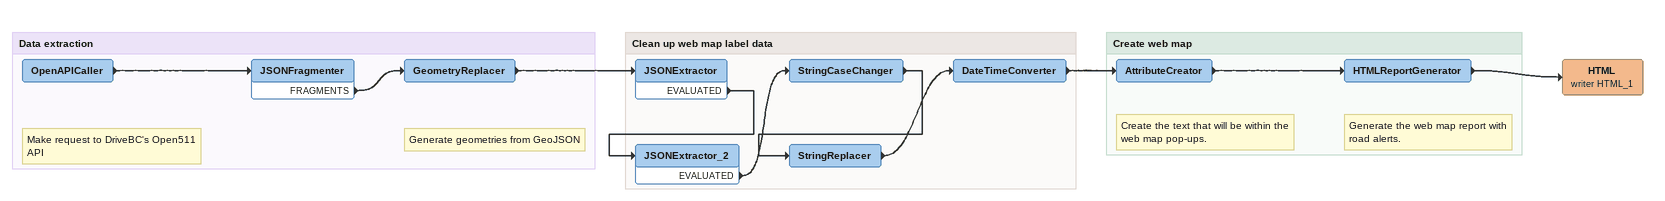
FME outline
HTML (writer HTML_1)

Bookmark: Data extraction
Note: Make request to DriveBC's Open511 API
OpenAPICaller
    -> JSONFragmenter
JSONFragmenter
    FRAGMENTS -> GeometryReplacer
Note: Generate geometries from GeoJSON
GeometryReplacer
    -> JSONExtractor

Bookmark: Clean up web map label data
JSONExtractor
    EVALUATED -> JSONExtractor_2
JSONExtractor_2
    EVALUATED -> StringCaseChanger
StringCaseChanger
    -> StringReplacer
StringReplacer
    -> DateTimeConverter
DateTimeConverter
    -> AttributeCreator

Bookmark: Create web map
Note: Create the text that will be within the web map pop-ups.
AttributeCreator
    -> HTMLReportGenerator
Note: Generate the web map report with road alerts.
HTMLReportGenerator
    -> HTML (writer HTML_1)
